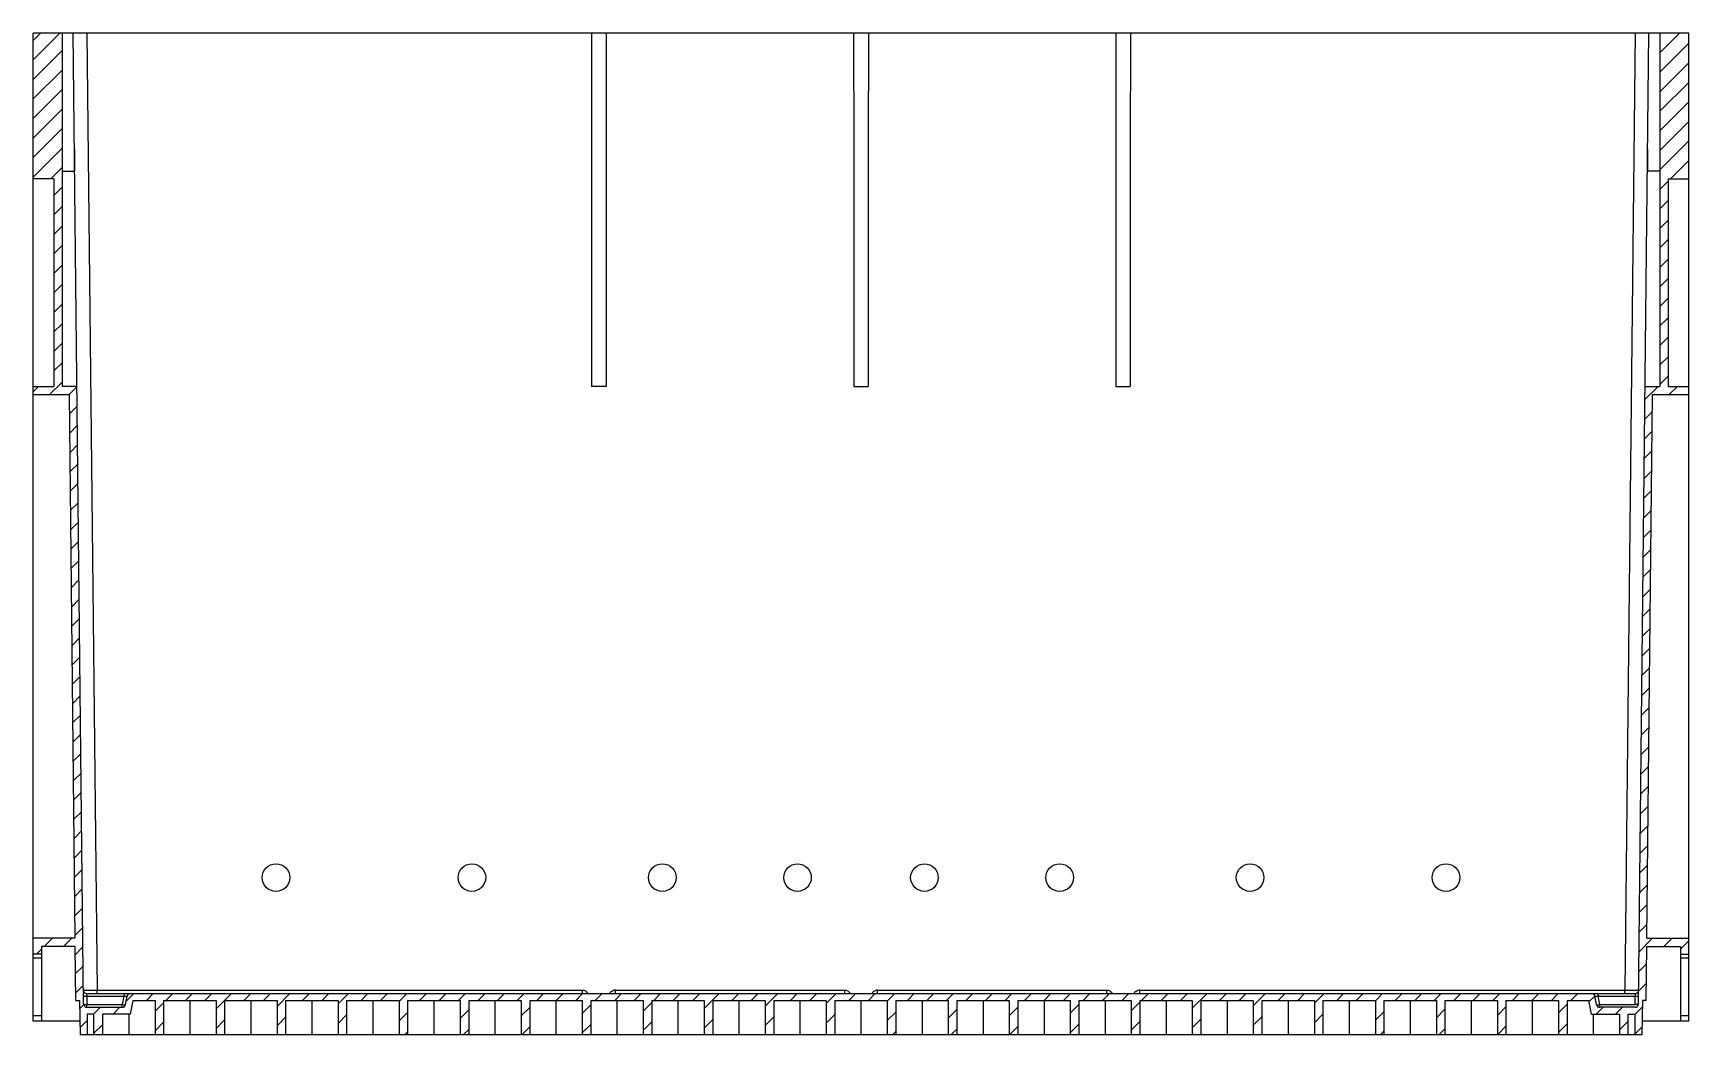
# Model space of a CAD drawing. Header units: millimetres. Extents: x 755 to 4153, y -2461 to -370.
# Drawn here: x 2822 to 3422, y -2261 to -1898 of the extents above; entities that cross this region are included whole.
import ezdxf

# ---------------------------------------------------------------- set-up
doc = ezdxf.new("R2010")
doc.units = ezdxf.units.MM
doc.layers.add('02___PRT_ALL_AXES', color=7, linetype='Continuous')

msp = doc.modelspace()

# ---------------------------------------------------------------- hatches: boundary and pattern name
at = {"linetype": 'Continuous'}
h = msp.add_hatch(dxfattribs=at)
h.set_pattern_fill('A', color=2, scale=5, angle=45, style=0, pattern_type=0)
h.set_pattern_definition([(45, (4189.441, -2194.6984), (-3.535534, 3.535534), [])])
edge = h.paths.add_edge_path()
edge.add_line((2837.1, -2248.69), (2836.89, -2229.19))
edge.add_line((2836.89, -2229.19), (2824.6, -2229.19))
edge.add_line((2824.6, -2231.99), (2824.6, -2229.19))
edge.add_line((2824.6, -2231.99), (2821.6, -2231.99))
edge.add_line((2821.6, -2231.99), (2821.6, -2226.19))
edge.add_line((2836.86, -2226.19), (2821.6, -2226.19))
edge.add_line((2836.86, -2226.19), (2834.75, -2029.19))
edge.add_line((2821.6, -2029.19), (2834.75, -2029.19))
edge.add_line((2821.6, -2029.19), (2821.6, -2026.19))
edge.add_line((2821.6, -2026.19), (2829.1, -2026.19))
edge.add_line((2829.1, -1950.99), (2829.1, -2026.19))
edge.add_line((2829.1, -1950.99), (2821.6, -1950.99))
edge.add_line((2821.6, -1950.99), (2821.6, -1898.19))
edge.add_line((2821.6, -1898.19), (2832.1, -1898.19))
edge.add_line((2832.1, -1898.19), (2832.1, -2026.19))
edge.add_line((2837.47, -2026.19), (2832.1, -2026.19))
edge.add_line((2839.86, -2249.95), (2837.47, -2026.19))
edge.add_arc((2841.11, -2249.94), 1.25, 180.6128, 270)
edge.add_line((2841.11, -2251.19), (2853.88, -2251.19))
edge.add_arc((2853.88, -2249.94), 1.25, 270, 349)
edge.add_line((2855.1, -2250.17), (2855.68, -2247.2))
edge.add_arc((2856.91, -2247.44), 1.25, 90, 169)
edge.add_line((2856.91, -2246.19), (3386.3, -2246.19))
edge.add_arc((3386.3, -2247.44), 1.25, 11, 90)
edge.add_line((3388.1, -2250.17), (3387.52, -2247.2))
edge.add_arc((3389.33, -2249.94), 1.25, 191, 270)
edge.add_line((3402.09, -2251.19), (3389.33, -2251.19))
edge.add_arc((3402.09, -2249.94), 1.25, 270, 359.3872)
edge.add_line((3403.34, -2249.95), (3405.73, -2026.19))
edge.add_line((3405.73, -2026.19), (3411.1, -2026.19))
edge.add_line((3411.1, -1898.19), (3411.1, -2026.19))
edge.add_line((3411.1, -1898.19), (3421.6, -1898.19))
edge.add_line((3421.6, -1950.99), (3421.6, -1898.19))
edge.add_line((3414.1, -1950.99), (3421.6, -1950.99))
edge.add_line((3414.1, -1950.99), (3414.1, -2026.19))
edge.add_line((3414.1, -2026.19), (3421.6, -2026.19))
edge.add_line((3421.6, -2029.19), (3421.6, -2026.19))
edge.add_line((3408.45, -2029.19), (3421.6, -2029.19))
edge.add_line((3406.34, -2226.19), (3408.45, -2029.19))
edge.add_line((3406.34, -2226.19), (3421.6, -2226.19))
edge.add_line((3421.6, -2231.99), (3421.6, -2226.19))
edge.add_line((3418.6, -2231.99), (3421.6, -2231.99))
edge.add_line((3418.6, -2231.99), (3418.6, -2229.19))
edge.add_line((3406.31, -2229.19), (3418.6, -2229.19))
edge.add_line((3406.1, -2248.69), (3406.31, -2229.19))
edge.add_line((3406.1, -2248.69), (3404.78, -2248.69))
edge.add_line((3404.78, -2248.69), (3404.59, -2261.19))
edge.add_line((3404.59, -2261.19), (3401.98, -2261.19))
edge.add_line((3401.98, -2253.69), (3401.98, -2261.19))
edge.add_line((3399.55, -2253.69), (3401.98, -2253.69))
edge.add_line((3399.55, -2261.19), (3399.55, -2253.69))
edge.add_line((3399.55, -2261.19), (3396.44, -2261.19))
edge.add_line((3396.44, -2253.69), (3396.44, -2261.19))
edge.add_line((3386.35, -2253.69), (3396.44, -2253.69))
edge.add_line((3386.35, -2253.69), (3385.38, -2248.69))
edge.add_line((3377.44, -2248.69), (3385.38, -2248.69))
edge.add_line((3377.44, -2248.69), (3377.44, -2261.19))
edge.add_line((3377.44, -2261.19), (3374.32, -2261.19))
edge.add_line((3374.32, -2248.69), (3374.32, -2261.19))
edge.add_line((3355.32, -2248.69), (3374.32, -2248.69))
edge.add_line((3355.32, -2248.69), (3355.32, -2261.19))
edge.add_line((3352.21, -2261.19), (3355.32, -2261.19))
edge.add_line((3352.21, -2248.69), (3352.21, -2261.19))
edge.add_line((3333.21, -2248.69), (3352.21, -2248.69))
edge.add_line((3333.21, -2248.69), (3333.21, -2261.19))
edge.add_line((3330.1, -2261.19), (3333.21, -2261.19))
edge.add_line((3330.1, -2248.69), (3330.1, -2261.19))
edge.add_line((3311.1, -2248.69), (3330.1, -2248.69))
edge.add_line((3311.1, -2248.69), (3311.1, -2261.19))
edge.add_line((3307.99, -2261.19), (3311.1, -2261.19))
edge.add_line((3307.99, -2248.69), (3307.99, -2261.19))
edge.add_line((3288.99, -2248.69), (3307.99, -2248.69))
edge.add_line((3288.99, -2248.69), (3288.99, -2261.19))
edge.add_line((3285.88, -2261.19), (3288.99, -2261.19))
edge.add_line((3285.88, -2248.69), (3285.88, -2261.19))
edge.add_line((3266.88, -2248.69), (3285.88, -2248.69))
edge.add_line((3266.88, -2248.69), (3266.88, -2261.19))
edge.add_line((3263.77, -2261.19), (3266.88, -2261.19))
edge.add_line((3263.77, -2248.69), (3263.77, -2261.19))
edge.add_line((3244.77, -2248.69), (3263.77, -2248.69))
edge.add_line((3244.77, -2248.69), (3244.77, -2261.19))
edge.add_line((3241.66, -2261.19), (3244.77, -2261.19))
edge.add_line((3241.66, -2248.69), (3241.66, -2261.19))
edge.add_line((3222.66, -2248.69), (3241.66, -2248.69))
edge.add_line((3222.66, -2248.69), (3222.66, -2261.19))
edge.add_line((3219.55, -2261.19), (3222.66, -2261.19))
edge.add_line((3219.55, -2248.69), (3219.55, -2261.19))
edge.add_line((3200.55, -2248.69), (3219.55, -2248.69))
edge.add_line((3200.55, -2248.69), (3200.55, -2261.19))
edge.add_line((3197.44, -2261.19), (3200.55, -2261.19))
edge.add_line((3197.44, -2248.69), (3197.44, -2261.19))
edge.add_line((3178.44, -2248.69), (3197.44, -2248.69))
edge.add_line((3178.44, -2248.69), (3178.44, -2261.19))
edge.add_line((3175.32, -2261.19), (3178.44, -2261.19))
edge.add_line((3175.32, -2248.69), (3175.32, -2261.19))
edge.add_line((3156.32, -2248.69), (3175.32, -2248.69))
edge.add_line((3156.32, -2248.69), (3156.32, -2261.19))
edge.add_line((3153.21, -2261.19), (3156.32, -2261.19))
edge.add_line((3153.21, -2248.69), (3153.21, -2261.19))
edge.add_line((3134.21, -2248.69), (3153.21, -2248.69))
edge.add_line((3134.21, -2248.69), (3134.21, -2261.19))
edge.add_line((3131.1, -2261.19), (3134.21, -2261.19))
edge.add_line((3131.1, -2248.69), (3131.1, -2261.19))
edge.add_line((3112.1, -2248.69), (3131.1, -2248.69))
edge.add_line((3112.1, -2248.69), (3112.1, -2261.19))
edge.add_line((3108.99, -2261.19), (3112.1, -2261.19))
edge.add_line((3108.99, -2248.69), (3108.99, -2261.19))
edge.add_line((3089.99, -2248.69), (3108.99, -2248.69))
edge.add_line((3089.99, -2248.69), (3089.99, -2261.19))
edge.add_line((3086.88, -2261.19), (3089.99, -2261.19))
edge.add_line((3086.88, -2248.69), (3086.88, -2261.19))
edge.add_line((3067.88, -2248.69), (3086.88, -2248.69))
edge.add_line((3067.88, -2248.69), (3067.88, -2261.19))
edge.add_line((3064.77, -2261.19), (3067.88, -2261.19))
edge.add_line((3064.77, -2248.69), (3064.77, -2261.19))
edge.add_line((3045.77, -2248.69), (3064.77, -2248.69))
edge.add_line((3045.77, -2248.69), (3045.77, -2261.19))
edge.add_line((3042.66, -2261.19), (3045.77, -2261.19))
edge.add_line((3042.66, -2248.69), (3042.66, -2261.19))
edge.add_line((3023.66, -2248.69), (3042.66, -2248.69))
edge.add_line((3023.66, -2248.69), (3023.66, -2261.19))
edge.add_line((3020.55, -2261.19), (3023.66, -2261.19))
edge.add_line((3020.55, -2248.69), (3020.55, -2261.19))
edge.add_line((3001.55, -2248.69), (3020.55, -2248.69))
edge.add_line((3001.55, -2248.69), (3001.55, -2261.19))
edge.add_line((2998.44, -2261.19), (3001.55, -2261.19))
edge.add_line((2998.44, -2248.69), (2998.44, -2261.19))
edge.add_line((2979.44, -2248.69), (2998.44, -2248.69))
edge.add_line((2979.44, -2248.69), (2979.44, -2261.19))
edge.add_line((2976.32, -2261.19), (2979.44, -2261.19))
edge.add_line((2976.32, -2248.69), (2976.32, -2261.19))
edge.add_line((2957.32, -2248.69), (2976.32, -2248.69))
edge.add_line((2957.32, -2248.69), (2957.32, -2261.19))
edge.add_line((2954.21, -2261.19), (2957.32, -2261.19))
edge.add_line((2954.21, -2248.69), (2954.21, -2261.19))
edge.add_line((2935.21, -2248.69), (2954.21, -2248.69))
edge.add_line((2935.21, -2248.69), (2935.21, -2261.19))
edge.add_line((2932.1, -2261.19), (2935.21, -2261.19))
edge.add_line((2932.1, -2248.69), (2932.1, -2261.19))
edge.add_line((2913.1, -2248.69), (2932.1, -2248.69))
edge.add_line((2913.1, -2248.69), (2913.1, -2261.19))
edge.add_line((2909.99, -2261.19), (2913.1, -2261.19))
edge.add_line((2909.99, -2248.69), (2909.99, -2261.19))
edge.add_line((2890.99, -2248.69), (2909.99, -2248.69))
edge.add_line((2890.99, -2248.69), (2890.99, -2261.19))
edge.add_line((2887.88, -2261.19), (2890.99, -2261.19))
edge.add_line((2887.88, -2248.69), (2887.88, -2261.19))
edge.add_line((2868.88, -2248.69), (2887.88, -2248.69))
edge.add_line((2868.88, -2248.69), (2868.88, -2261.19))
edge.add_line((2865.77, -2261.19), (2868.88, -2261.19))
edge.add_line((2865.77, -2248.69), (2865.77, -2261.19))
edge.add_line((2857.83, -2248.69), (2865.77, -2248.69))
edge.add_line((2856.85, -2253.69), (2857.83, -2248.69))
edge.add_line((2856.85, -2253.69), (2846.77, -2253.69))
edge.add_line((2846.77, -2253.69), (2846.77, -2261.19))
edge.add_line((2843.66, -2261.19), (2846.77, -2261.19))
edge.add_line((2843.66, -2261.19), (2843.66, -2253.69))
edge.add_line((2843.66, -2253.69), (2841.23, -2253.69))
edge.add_line((2841.23, -2253.69), (2841.23, -2261.19))
edge.add_line((2838.61, -2261.19), (2841.23, -2261.19))
edge.add_line((2838.43, -2248.69), (2838.61, -2261.19))
edge.add_line((2837.1, -2248.69), (2838.43, -2248.69))

# ---------------------------------------------------------------- linework, layer by layer
at = {"color": 7, "linetype": 'Continuous'}
for p, q in [((2821.6, -2256.19), (2821.6, -1898.19)), ((3421.6, -1898.19), (2821.6, -1898.19)), ((2832.1, -1898.19), (2832.1, -2026.19)), ((2839.86, -2249.95), (2836.1, -1898.19)), ((2841.1, -1898.19), (2844.81, -2244.95)), ((3023.9, -1898.19), (3024, -1940.26)), ((3029.3, -1898.19), (3029.2, -1940.26)), ((3118.9, -1898.19), (3119, -1940.26)), ((3124.3, -1898.19), (3124.2, -1940.26)), ((3213.9, -1898.19), (3214, -1940.26)), ((3219.3, -1898.19), (3219.2, -1940.26)), ((3402.1, -1898.19), (3398.39, -2244.95)), ((3403.34, -2249.95), (3407.1, -1898.19)), ((3411.1, -1898.19), (3411.1, -2026.19)), ((3421.6, -2256.19), (3421.6, -1898.19)), ((2836.55, -1940.26), (2836.55, -1948.19)), ((3024, -1940.26), (3024, -2026.19)), ((3029.2, -1940.26), (3029.2, -2026.19)), ((3119, -1940.26), (3119, -2026.19)), ((3124.2, -1940.26), (3124.2, -2026.19)), ((3214, -1940.26), (3214, -2026.19)), ((3219.2, -1940.26), (3219.2, -2026.19)), ((3406.65, -1940.26), (3406.65, -1948.19)), ((2832.1, -1948.19), (2836.55, -1948.19)), ((3411.1, -1948.19), (3406.65, -1948.19)), ((2829.1, -1950.99), (2821.6, -1950.99)), ((2829.1, -1950.99), (2829.1, -2026.19)), ((3414.1, -1950.99), (3421.6, -1950.99)), ((3414.1, -1950.99), (3414.1, -2026.19)), ((2821.6, -2026.19), (2829.1, -2026.19)), ((2837.47, -2026.19), (2832.1, -2026.19)), ((3029.2, -2026.19), (3024, -2026.19)), ((3119, -2026.19), (3124.2, -2026.19)), ((3214, -2026.19), (3219.2, -2026.19)), ((3405.73, -2026.19), (3411.1, -2026.19)), ((3414.1, -2026.19), (3421.6, -2026.19)), ((2821.6, -2029.19), (2834.75, -2029.19)), ((2836.86, -2226.19), (2834.75, -2029.19)), ((3406.34, -2226.19), (3408.45, -2029.19)), ((3408.45, -2029.19), (3421.6, -2029.19)), ((2836.86, -2226.19), (2821.6, -2226.19)), ((2824.6, -2231.99), (2821.6, -2231.99)), ((2824.6, -2229.19), (2824.6, -2256.19)), ((2836.89, -2229.19), (2824.6, -2229.19)), ((2837.1, -2248.69), (2836.89, -2229.19)), ((3406.1, -2248.69), (3406.31, -2229.19)), ((3406.31, -2229.19), (3418.6, -2229.19)), ((3406.34, -2226.19), (3421.6, -2226.19)), ((3418.6, -2229.19), (3418.6, -2256.19)), ((3418.6, -2231.99), (3421.6, -2231.99)), ((2821.6, -2233.22), (2824.6, -2233.22)), ((3418.6, -2233.22), (3421.6, -2233.22)), ((2837.1, -2248.69), (2838.43, -2248.69)), ((2838.43, -2248.69), (2838.61, -2261.19)), ((2841.06, -2246.19), (3402.14, -2246.19)), ((2841.08, -2247.2), (2841.06, -2246.22)), ((2841.08, -2247.2), (2841.11, -2250.17)), ((2841.08, -2247.2), (2854.45, -2247.2)), ((2844.81, -2246.19), (2844.81, -2244.95)), ((2844.81, -2244.95), (3020.57, -2244.95)), ((2854.45, -2247.2), (2853.88, -2250.17)), ((2854.45, -2246.19), (2854.45, -2247.2)), ((2855.1, -2250.17), (2855.68, -2247.2)), ((2856.85, -2253.69), (2857.83, -2248.69)), ((2857.83, -2248.69), (2865.77, -2248.69)), ((2865.77, -2248.69), (2865.77, -2261.19)), ((2868.88, -2248.69), (2868.88, -2261.19)), ((2868.88, -2248.69), (2887.88, -2248.69)), ((2878.38, -2248.69), (2878.38, -2261.19)), ((2887.88, -2248.69), (2887.88, -2261.19)), ((2890.99, -2248.69), (2890.99, -2261.19)), ((2890.99, -2248.69), (2909.99, -2248.69)), ((2900.49, -2248.69), (2900.49, -2261.19)), ((2909.99, -2248.69), (2909.99, -2261.19)), ((2913.1, -2248.69), (2913.1, -2261.19)), ((2913.1, -2248.69), (2932.1, -2248.69)), ((2922.6, -2248.69), (2922.6, -2261.19)), ((2932.1, -2248.69), (2932.1, -2261.19)), ((2935.21, -2248.69), (2935.21, -2261.19)), ((2935.21, -2248.69), (2954.21, -2248.69)), ((2944.71, -2248.69), (2944.71, -2261.19)), ((2954.21, -2248.69), (2954.21, -2261.19)), ((2957.32, -2248.69), (2957.32, -2261.19)), ((2957.32, -2248.69), (2976.32, -2248.69)), ((2966.82, -2248.69), (2966.82, -2261.19)), ((2976.32, -2248.69), (2976.32, -2261.19)), ((2979.44, -2248.69), (2998.44, -2248.69)), ((2979.44, -2248.69), (2979.44, -2261.19)), ((2988.94, -2248.69), (2988.94, -2261.19)), ((2998.44, -2248.69), (2998.44, -2261.19)), ((3001.55, -2248.69), (3020.55, -2248.69)), ((3001.55, -2248.69), (3001.55, -2261.19)), ((3011.05, -2248.69), (3011.05, -2261.19)), ((3020.55, -2248.69), (3020.55, -2261.19)), ((3020.57, -2244.95), (3020.57, -2246.19)), ((3023.66, -2248.69), (3042.66, -2248.69)), ((3023.66, -2248.69), (3023.66, -2261.19)), ((3032.63, -2244.95), (3115.57, -2244.95)), ((3032.63, -2246.02), (3032.63, -2244.95)), ((3033.16, -2248.69), (3033.16, -2261.19)), ((3042.66, -2248.69), (3042.66, -2261.19)), ((3045.77, -2248.69), (3064.77, -2248.69)), ((3045.77, -2248.69), (3045.77, -2261.19)), ((3055.27, -2248.69), (3055.27, -2261.19)), ((3064.77, -2248.69), (3064.77, -2261.19)), ((3067.88, -2248.69), (3086.88, -2248.69)), ((3067.88, -2248.69), (3067.88, -2261.19)), ((3077.38, -2248.69), (3077.38, -2261.19)), ((3086.88, -2248.69), (3086.88, -2261.19)), ((3089.99, -2248.69), (3108.99, -2248.69)), ((3089.99, -2248.69), (3089.99, -2261.19)), ((3099.49, -2248.69), (3099.49, -2261.19)), ((3108.99, -2248.69), (3108.99, -2261.19)), ((3112.1, -2248.69), (3131.1, -2248.69)), ((3112.1, -2248.69), (3112.1, -2261.19)), ((3115.57, -2244.95), (3115.57, -2246.19)), ((3121.6, -2248.69), (3121.6, -2261.19)), ((3127.63, -2244.95), (3210.57, -2244.95)), ((3127.63, -2246.02), (3127.63, -2244.95)), ((3131.1, -2248.69), (3131.1, -2261.19)), ((3134.21, -2248.69), (3153.21, -2248.69)), ((3134.21, -2248.69), (3134.21, -2261.19)), ((3143.71, -2248.69), (3143.71, -2261.19)), ((3153.21, -2248.69), (3153.21, -2261.19)), ((3156.32, -2248.69), (3175.32, -2248.69)), ((3156.32, -2248.69), (3156.32, -2261.19)), ((3165.82, -2248.69), (3165.82, -2261.19)), ((3175.32, -2248.69), (3175.32, -2261.19)), ((3178.44, -2248.69), (3197.44, -2248.69)), ((3178.44, -2248.69), (3178.44, -2261.19)), ((3187.94, -2248.69), (3187.94, -2261.19)), ((3197.44, -2248.69), (3197.44, -2261.19)), ((3200.55, -2248.69), (3219.55, -2248.69)), ((3200.55, -2248.69), (3200.55, -2261.19)), ((3210.05, -2248.69), (3210.05, -2261.19)), ((3210.57, -2244.95), (3210.57, -2246.19)), ((3219.55, -2248.69), (3219.55, -2261.19)), ((3222.63, -2244.95), (3398.39, -2244.95)), ((3222.63, -2246.02), (3222.63, -2244.95)), ((3222.66, -2248.69), (3241.66, -2248.69)), ((3222.66, -2248.69), (3222.66, -2261.19)), ((3232.16, -2248.69), (3232.16, -2261.19)), ((3241.66, -2248.69), (3241.66, -2261.19)), ((3244.77, -2248.69), (3263.77, -2248.69)), ((3244.77, -2248.69), (3244.77, -2261.19)), ((3254.27, -2248.69), (3254.27, -2261.19)), ((3263.77, -2248.69), (3263.77, -2261.19)), ((3266.88, -2248.69), (3285.88, -2248.69)), ((3266.88, -2248.69), (3266.88, -2261.19)), ((3276.38, -2248.69), (3276.38, -2261.19)), ((3285.88, -2248.69), (3285.88, -2261.19)), ((3288.99, -2248.69), (3307.99, -2248.69)), ((3288.99, -2248.69), (3288.99, -2261.19)), ((3298.49, -2248.69), (3298.49, -2261.19)), ((3307.99, -2248.69), (3307.99, -2261.19)), ((3311.1, -2248.69), (3330.1, -2248.69)), ((3311.1, -2248.69), (3311.1, -2261.19)), ((3320.6, -2248.69), (3320.6, -2261.19)), ((3330.1, -2248.69), (3330.1, -2261.19)), ((3333.21, -2248.69), (3352.21, -2248.69)), ((3333.21, -2248.69), (3333.21, -2261.19)), ((3342.71, -2248.69), (3342.71, -2261.19)), ((3352.21, -2248.69), (3352.21, -2261.19)), ((3355.32, -2248.69), (3374.32, -2248.69)), ((3355.32, -2248.69), (3355.32, -2261.19)), ((3364.82, -2248.69), (3364.82, -2261.19)), ((3374.32, -2248.69), (3374.32, -2261.19)), ((3377.44, -2248.69), (3385.38, -2248.69)), ((3377.44, -2248.69), (3377.44, -2261.19)), ((3386.35, -2253.69), (3385.38, -2248.69)), ((3388.1, -2250.17), (3387.52, -2247.2)), ((3388.75, -2246.19), (3388.75, -2247.2)), ((3388.75, -2247.2), (3402.12, -2247.2)), ((3389.33, -2250.17), (3388.75, -2247.2)), ((3398.39, -2246.19), (3398.39, -2244.95)), ((3402.09, -2250.17), (3402.12, -2247.2)), ((3402.13, -2247.02), (3402.12, -2247.2)), ((3402.14, -2246.19), (3402.13, -2247.02)), ((3404.78, -2248.69), (3404.59, -2261.19)), ((3406.1, -2248.69), (3404.78, -2248.69)), ((2824.6, -2254.33), (2821.6, -2254.33)), ((2841.11, -2251.19), (2841.11, -2250.17)), ((2841.11, -2250.17), (2853.88, -2250.17)), ((2841.11, -2251.19), (2853.88, -2251.19)), ((2841.23, -2253.69), (2841.23, -2261.19)), ((2843.66, -2253.69), (2841.23, -2253.69)), ((2843.66, -2261.19), (2843.66, -2253.69)), ((2846.77, -2253.69), (2846.77, -2261.19)), ((2856.85, -2253.69), (2846.77, -2253.69)), ((2853.88, -2251.19), (2853.88, -2250.17)), ((2856.27, -2253.69), (2856.27, -2261.19)), ((3386.35, -2253.69), (3396.44, -2253.69)), ((3386.94, -2253.69), (3386.94, -2261.19)), ((3389.33, -2250.17), (3402.09, -2250.17)), ((3389.33, -2251.19), (3389.33, -2250.17)), ((3402.09, -2251.19), (3389.33, -2251.19)), ((3396.44, -2253.69), (3396.44, -2261.19)), ((3399.55, -2253.69), (3401.98, -2253.69)), ((3399.55, -2261.19), (3399.55, -2253.69)), ((3401.98, -2253.69), (3401.98, -2261.19)), ((3421.6, -2254.33), (3418.6, -2254.33)), ((2838.54, -2256.19), (2821.6, -2256.19)), ((3404.59, -2261.19), (2838.61, -2261.19)), ((3421.6, -2256.19), (3404.67, -2256.19))]:
    msp.add_line(p, q, dxfattribs=at)
for centre, radius, start, end in [((2841.06, -2244.94), 1.25, 180.61284, 269.98571), ((2841.11, -2249.94), 1.25, 180.6128, 270), ((2856.91, -2247.44), 1.25, 90, 169), ((3032.64, -2247.46), 2.52, 126.15611, 144.22498), ((3032.63, -2247.46), 2.51, 90.02961, 103.30934), ((3127.64, -2247.46), 2.52, 126.15611, 144.22498), ((3127.63, -2247.46), 2.51, 90.02961, 103.30934), ((3222.64, -2247.46), 2.52, 126.15611, 144.22498), ((3222.63, -2247.46), 2.51, 90.02961, 103.30934), ((3386.3, -2247.44), 1.25, 11, 90), ((3387.37, -2255.12), 8.04, 80.10531, 81.92646), ((3402.09, -2249.94), 1.25, 270, 359.3872), ((3402.14, -2244.94), 1.25, 270, 359.3872), ((2853.88, -2249.94), 1.25, 270, 349), ((3389.33, -2249.94), 1.25, 191, 270), ((3388.15, -2243.85), 6.43, 279.35193, 280.60735)]:
    msp.add_arc(centre, radius, start, end, dxfattribs=at)
for points, knots in [([(2839.81, -2244.95), (2839.81, -2244.96), (2839.89, -2244.94), (2839.96, -2244.96), (2840.15, -2244.95), (2840.37, -2244.96), (2840.67, -2244.95), (2841.18, -2244.96), (2841.58, -2244.95), (2841.87, -2244.95)], [0, 0, 0, 0, 0.016855, 0.067075, 0.149985, 0.264492, 0.408872, 0.581291, 1, 1, 1, 1]), ([(2839.83, -2246.97), (2839.83, -2247.02), (2839.99, -2247.1), (2840.23, -2247.15), (2840.63, -2247.19), (2840.92, -2247.2), (2841.08, -2247.2)], [0, 0, 0, 0, 0.101399, 0.317699, 0.632425, 1, 1, 1, 1]), ([(2839.86, -2249.95), (2839.87, -2249.99), (2840.02, -2250.07), (2840.26, -2250.12), (2840.66, -2250.17), (2840.96, -2250.18), (2841.11, -2250.17)], [0, 0, 0, 0, 0.101329, 0.317613, 0.632392, 1, 1, 1, 1]), ([(2841.87, -2244.95), (2841.98, -2244.95), (2842.45, -2244.95), (2842.91, -2244.95), (2843.27, -2244.95)], [0, 0, 0, 0, 0.234115, 1, 1, 1, 1]), ([(2843.27, -2244.95), (2843.39, -2244.95), (2843.91, -2244.95), (2844.42, -2244.95), (2844.81, -2244.95)], [0, 0, 0, 0, 0.244906, 1, 1, 1, 1]), ([(2854.45, -2247.2), (2854.7, -2247.16), (2855.03, -2247.11), (2855.42, -2247.1), (2855.58, -2247.12), (2855.63, -2247.14)], [0, 0, 0, 0, 0.61997, 0.853701, 1, 1, 1, 1]), ([(3387.54, -2247.15), (3387.58, -2247.13), (3387.69, -2247.11), (3388.01, -2247.1), (3388.29, -2247.13), (3388.5, -2247.16)], [0, 0, 0, 0, 0.126413, 0.347241, 1, 1, 1, 1]), ([(3398.39, -2244.95), (3398.78, -2244.95), (3399.3, -2244.95), (3399.81, -2244.95), (3399.94, -2244.95)], [0, 0, 0, 0, 0.755095, 1, 1, 1, 1]), ([(3399.94, -2244.95), (3400.29, -2244.95), (3401.36, -2244.95), (3402.43, -2244.96), (3403.15, -2244.95)], [0, 0, 0, 0, 0.332542, 1, 1, 1, 1]), ([(3403.34, -2249.95), (3403.34, -2249.99), (3403.18, -2250.07), (3402.94, -2250.12), (3402.54, -2250.17), (3402.25, -2250.18), (3402.09, -2250.17)], [0, 0, 0, 0, 0.10133, 0.317616, 0.632394, 1, 1, 1, 1]), ([(3402.12, -2247.2), (3402.33, -2247.2), (3402.69, -2247.19), (3403.06, -2247.14), (3403.2, -2247.09)], [0, 0, 0, 0, 0.573426, 1, 1, 1, 1]), ([(2853.88, -2250.17), (2854.07, -2250.21), (2854.42, -2250.26), (2854.78, -2250.28), (2854.92, -2250.26)], [0, 0, 0, 0, 0.575631, 1, 1, 1, 1]), ([(3388.1, -2250.17), (3388.11, -2250.21), (3388.25, -2250.26), (3388.59, -2250.28), (3388.94, -2250.24), (3389.19, -2250.2)], [0, 0, 0, 0, 0.101331, 0.312395, 1, 1, 1, 1])]:
    msp.add_open_spline(points, degree=3, knots=knots, dxfattribs=at)
for points in [[(3020.57, -2244.95), (3020.99, -2244.95), (3021.42, -2245.06), (3021.79, -2245.27)], [(3021.79, -2245.27), (3022.17, -2245.48), (3022.51, -2245.81), (3022.73, -2246.18)], [(3031.16, -2245.43), (3031.43, -2245.24), (3031.74, -2245.09), (3032.06, -2245.02)], [(3115.57, -2244.95), (3115.99, -2244.95), (3116.42, -2245.06), (3116.79, -2245.27)], [(3116.79, -2245.27), (3117.17, -2245.48), (3117.51, -2245.81), (3117.73, -2246.18)], [(3126.16, -2245.43), (3126.43, -2245.24), (3126.74, -2245.09), (3127.06, -2245.02)], [(3210.57, -2244.95), (3210.99, -2244.95), (3211.42, -2245.06), (3211.79, -2245.27)], [(3211.79, -2245.27), (3212.17, -2245.48), (3212.51, -2245.81), (3212.73, -2246.18)], [(3221.16, -2245.43), (3221.43, -2245.24), (3221.74, -2245.09), (3222.06, -2245.02)]]:
    msp.add_open_spline(points, degree=3, dxfattribs=at)
at = {"layer": '02___PRT_ALL_AXES', "color": 7, "linetype": 'Continuous'}
for centre in [(2909.6, -2204.19), (2980.6, -2204.19), (3049.6, -2204.19), (3098.6, -2204.19), (3144.6, -2204.19), (3193.6, -2204.19), (3262.6, -2204.19), (3333.6, -2204.19)]:
    msp.add_circle(centre, 5, dxfattribs=at)

doc.saveas('drawing.dxf')
